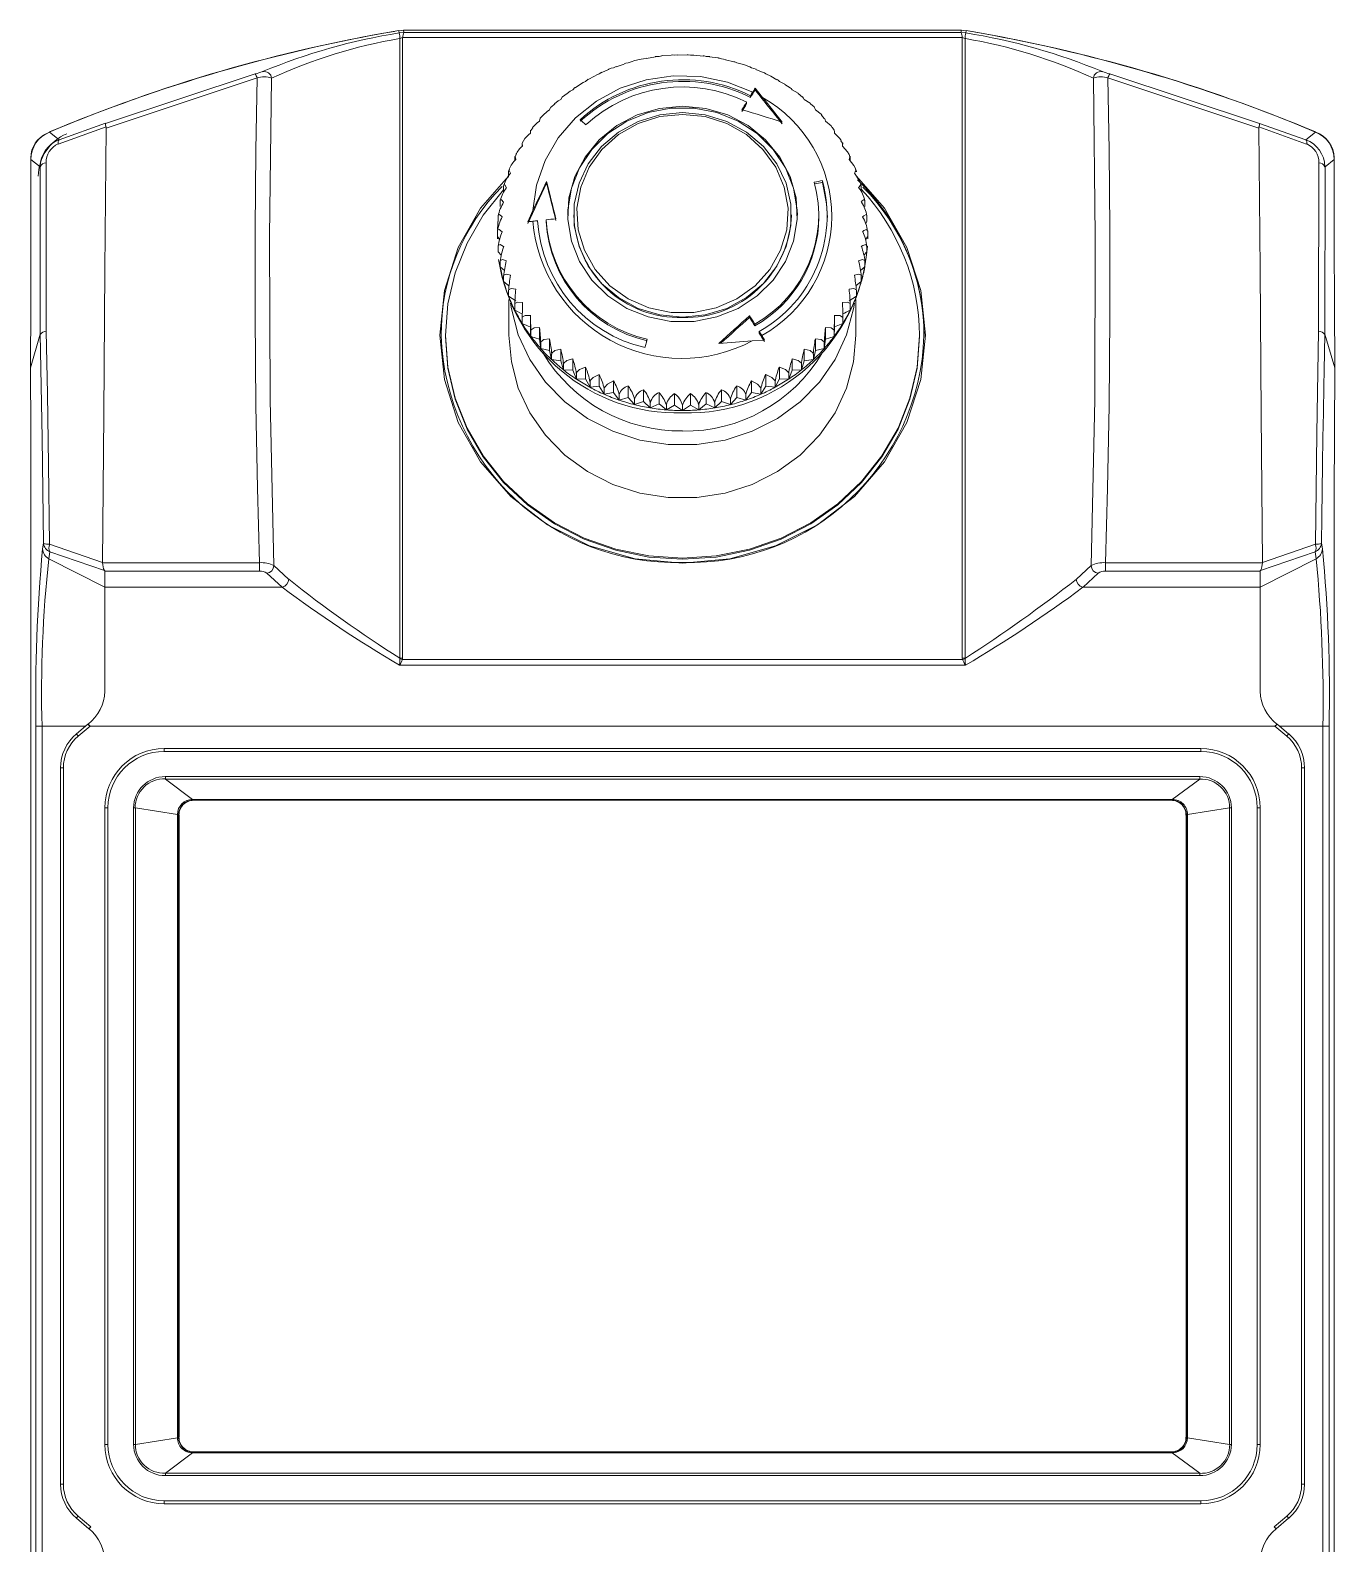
# Model space of a CAD drawing. Header units: millimetres. Extents: x 37 to 371, y 37 to 262.
# Drawn here: x 37.3 to 125.3, y 159.6 to 261.8 of the extents above; entities that cross this region are included whole.
import ezdxf

# ---------------------------------------------------------------- set-up
doc = ezdxf.new("R2010")
doc.units = ezdxf.units.MM

msp = doc.modelspace()

# ---------------------------------------------------------------- linework, layer by layer
at = {"color": 7, "linetype": 'Continuous', "lineweight": 15}
for p, q in [((62.14, 261.8), (62.45, 261.83)), ((62.17, 261.65), (62.14, 261.8)), ((62.49, 261.68), (62.17, 261.65)), ((62.49, 261.68), (62.45, 261.83)), ((62.45, 261.83), (100.14, 261.83)), ((100.1, 261.68), (62.49, 261.68)), ((100.14, 261.83), (100.1, 261.68)), ((100.42, 261.65), (100.1, 261.68)), ((100.14, 261.83), (100.45, 261.8)), ((100.42, 261.65), (100.45, 261.8)), ((62.4, 261.35), (62.2, 261.27)), ((62.2, 261.27), (62.2, 219.43)), ((62.4, 261.35), (62.4, 219.42)), ((100.19, 261.35), (62.4, 261.35)), ((100.19, 219.42), (100.19, 261.35)), ((100.39, 261.27), (100.19, 261.35)), ((100.39, 219.43), (100.39, 261.27)), ((77.63, 259.64), (77.83, 259.71)), ((78.66, 259.9), (78.86, 259.95)), ((79.47, 260.04), (78.86, 259.93)), ((79.71, 260.07), (79.91, 260.11)), ((80.76, 260.16), (80.98, 260.18)), ((81.61, 260.18), (80.98, 260.15)), ((81.83, 260.16), (82.05, 260.16)), ((82.68, 260.09), (82.05, 260.15)), ((82.89, 260.07), (83.13, 260.05)), ((83.93, 259.9), (84.19, 259.86)), ((84.76, 259.69), (84.19, 259.84)), ((84.96, 259.64), (85.24, 259.57)), ((52.44, 258.88), (42.34, 255.54)), ((52.57, 258.61), (42.38, 255.23)), ((75.36, 258.72), (74.92, 258.5)), ((75.67, 258.88), (75.85, 258.99)), ((76.64, 259.3), (76.82, 259.39)), ((77.36, 259.55), (76.82, 259.37)), ((85.96, 259.3), (86.26, 259.2)), ((86.74, 258.97), (86.25, 259.18)), ((86.92, 258.88), (87.26, 258.74)), ((87.67, 258.49), (87.26, 258.74)), ((120.21, 255.23), (110.02, 258.61)), ((120.26, 255.54), (110.15, 258.88)), ((73.51, 257.56), (73.2, 257.34)), ((73.88, 257.81), (74.03, 257.97)), ((74.4, 258.19), (74.05, 257.95)), ((74.75, 258.38), (74.92, 258.52)), ((86.2, 257.91), (86.7, 257.3)), ((86.2, 257.91), (86.2, 257.8)), ((87.84, 258.38), (88.21, 258.2)), ((88.56, 257.95), (88.2, 258.17)), ((89.39, 257.31), (89.1, 257.55)), ((72.67, 256.86), (72.43, 256.63)), ((85.62, 256.98), (85.62, 256.86)), ((85.89, 257.41), (85.89, 257.3)), ((90.18, 256.65), (89.93, 256.86)), ((39.21, 254.44), (42.33, 255.55)), ((90.87, 255.88), (90.69, 256.09)), ((123.38, 254.44), (120.26, 255.54)), ((38.55, 254.96), (39.21, 254.44)), ((39.15, 254.15), (42.37, 255.3)), ((42.37, 255.3), (42.38, 255.23)), ((71.2, 255.24), (71.06, 255.06)), ((91.53, 255.09), (91.41, 255.28)), ((120.21, 255.23), (120.22, 255.3)), ((120.22, 255.3), (123.44, 254.15)), ((124.04, 254.96), (123.38, 254.44)), ((70.47, 253.99), (70.47, 254.14)), ((70.57, 254.37), (70.48, 254.2)), ((92.1, 254.21), (91.99, 254.37)), ((37.3, 253.1), (37.92, 252.61)), ((37.3, 247.44), (37.3, 253.1)), ((37.92, 252.61), (37.93, 241.3)), ((38.34, 241.51), (38.33, 252.88)), ((69.62, 252.45), (69.58, 252.34)), ((69.97, 253.01), (69.97, 253.23)), ((70.06, 253.43), (69.99, 253.29)), ((92.6, 253.29), (92.54, 253.44)), ((92.62, 253.23), (92.62, 253.01)), ((93.03, 252.34), (92.98, 252.45)), ((124.27, 252.88), (124.25, 241.51)), ((124.68, 252.61), (124.66, 241.3)), ((125.3, 253.1), (124.68, 252.61)), ((125.3, 247.44), (125.3, 253.1)), ((69.55, 251.91), (69.55, 252.28)), ((72.12, 251.51), (72.12, 251.62)), ((90.75, 251.56), (90.75, 251.67)), ((93.34, 251.35), (93.32, 251.42)), ((69.22, 250.94), (69.22, 251.31)), ((93.37, 251.31), (93.37, 250.94)), ((68.99, 249.94), (68.99, 250.3)), ((70.85, 248.9), (71.2, 249.65)), ((93.61, 250.3), (93.61, 249.94)), ((68.84, 248.92), (68.84, 249.29)), ((72.09, 249.03), (72.09, 248.91)), ((73.95, 249.36), (73.95, 249.33)), ((88.65, 249.33), (88.65, 249.36)), ((90.51, 249.22), (90.51, 249.33)), ((93.66, 248.77), (93.75, 248.92)), ((93.75, 249.29), (93.75, 248.92)), ((68.8, 247.9), (68.8, 248.27)), ((68.8, 247.9), (68.8, 247.75)), ((68.8, 247.9), (68.94, 247.7)), ((93.65, 247.7), (93.8, 247.9)), ((93.8, 248.27), (93.8, 247.9)), ((93.8, 247.75), (93.8, 247.9)), ((68.84, 246.87), (68.84, 247.24)), ((68.84, 246.87), (69.06, 246.64)), ((93.53, 246.64), (93.75, 246.87)), ((93.75, 247.24), (93.75, 246.87)), ((68.99, 245.86), (68.99, 246.23)), ((68.99, 245.86), (69.27, 245.6)), ((93.32, 245.6), (93.61, 245.86)), ((93.61, 246.23), (93.61, 245.86)), ((69.22, 244.86), (69.22, 245.22)), ((69.22, 244.86), (69.58, 244.58)), ((93.01, 244.58), (93.37, 244.86)), ((93.37, 244.86), (93.37, 245.22)), ((69.55, 243.88), (69.55, 244.25)), ((69.55, 243.88), (70.04, 243.57)), ((69.58, 243.65), (69.58, 241.24)), ((69.97, 242.93), (69.97, 243.3)), ((92.55, 243.57), (93.04, 243.88)), ((92.62, 242.93), (92.62, 243.3)), ((93.01, 241.24), (93.01, 243.65)), ((93.04, 243.88), (93.04, 244.25)), ((69.97, 242.93), (70.49, 242.66)), ((70.47, 242.02), (70.47, 242.39)), ((71.03, 241.8), (71.03, 242.58)), ((85.83, 242.44), (85.83, 242.56)), ((91.57, 241.8), (91.57, 242.58)), ((92.12, 242.02), (92.12, 242.39)), ((37.26, 239.03), (37.93, 241.3)), ((65.3, 241.21), (65.3, 241.15)), ((71.06, 241.16), (71.06, 241.53)), ((71.63, 240.98), (71.63, 241.76)), ((86.18, 241.99), (86.18, 241.87)), ((86.48, 241.38), (86.48, 241.49)), ((90.96, 240.98), (90.96, 241.76)), ((91.54, 241.16), (91.57, 241.8)), ((91.54, 241.16), (91.54, 241.53)), ((91.57, 241.8), (92.12, 242.02)), ((97.3, 241.15), (97.3, 241.21)), ((125.34, 239.03), (124.66, 241.3)), ((71.06, 241.16), (71.63, 240.98)), ((71.63, 240.98), (71.72, 240.35)), ((71.72, 240.35), (71.72, 240.71)), ((71.72, 240.35), (72.32, 240.21)), ((72.32, 240.21), (72.32, 241)), ((72.32, 240.21), (72.46, 239.59)), ((73.07, 239.51), (73.07, 240.29)), ((86.83, 240.91), (85.99, 240.86)), ((89.52, 239.51), (89.52, 240.29)), ((90.13, 239.59), (90.27, 240.21)), ((90.27, 240.21), (90.27, 241)), ((90.27, 240.21), (90.87, 240.35)), ((90.87, 240.35), (90.96, 240.98)), ((90.87, 240.35), (90.87, 240.71)), ((90.96, 240.98), (91.54, 241.16)), ((72.46, 239.59), (72.46, 239.96)), ((72.46, 239.59), (73.07, 239.51)), ((73.07, 239.51), (73.26, 238.9)), ((73.26, 238.9), (73.26, 239.27)), ((73.88, 238.87), (73.88, 239.65)), ((88.71, 238.87), (88.71, 239.65)), ((89.33, 238.9), (89.52, 239.51)), ((89.33, 238.9), (89.33, 239.27)), ((89.52, 239.51), (90.13, 239.59)), ((90.13, 239.59), (90.13, 239.96)), ((73.26, 238.9), (73.88, 238.87)), ((73.88, 238.87), (74.13, 238.27)), ((74.13, 238.27), (74.13, 238.64)), ((74.13, 238.27), (74.75, 238.29)), ((74.75, 238.29), (74.75, 239.08)), ((74.75, 238.29), (75.05, 237.72)), ((75.67, 237.79), (75.67, 238.58)), ((76.64, 237.37), (76.64, 238.16)), ((85.96, 237.37), (85.96, 238.16)), ((86.92, 237.79), (86.92, 238.58)), ((87.55, 237.72), (87.84, 238.29)), ((87.84, 238.29), (87.84, 239.08)), ((87.84, 238.29), (88.47, 238.27)), ((88.47, 238.27), (88.71, 238.87)), ((88.47, 238.27), (88.47, 238.64)), ((88.71, 238.87), (89.33, 238.9)), ((75.05, 237.72), (75.05, 238.09)), ((75.05, 237.72), (75.67, 237.79)), ((75.67, 237.79), (76.01, 237.25)), ((76.01, 237.25), (76.01, 237.62)), ((76.01, 237.25), (76.64, 237.37)), ((76.64, 237.37), (77.02, 236.86)), ((77.02, 236.86), (77.02, 237.23)), ((77.63, 237.03), (77.63, 237.81)), ((78.66, 236.77), (78.66, 237.56)), ((79.71, 236.6), (79.71, 237.38)), ((80.76, 237.3), (80.76, 236.51)), ((81.83, 236.51), (81.83, 237.3)), ((82.89, 236.6), (82.89, 237.38)), ((83.93, 236.77), (83.93, 237.56)), ((84.96, 237.03), (84.96, 237.81)), ((85.57, 236.86), (85.96, 237.37)), ((85.57, 236.86), (85.57, 237.23)), ((85.96, 237.37), (86.58, 237.25)), ((86.58, 237.25), (86.92, 237.79)), ((86.58, 237.25), (86.58, 237.62)), ((86.92, 237.79), (87.55, 237.72)), ((87.55, 237.72), (87.55, 238.09)), ((77.02, 236.86), (77.63, 237.03)), ((77.63, 237.03), (78.06, 236.55)), ((78.06, 236.55), (78.06, 236.92)), ((78.06, 236.55), (78.66, 236.77)), ((78.66, 236.77), (79.12, 236.33)), ((79.12, 236.33), (79.12, 236.7)), ((79.12, 236.33), (79.71, 236.6)), ((79.71, 236.6), (80.21, 236.19)), ((80.21, 236.19), (80.21, 236.56)), ((80.21, 236.19), (80.76, 236.51)), ((80.76, 236.51), (81.3, 236.15)), ((81.3, 236.15), (81.3, 236.52)), ((81.3, 236.15), (81.83, 236.51)), ((81.83, 236.51), (82.39, 236.19)), ((82.39, 236.19), (82.89, 236.6)), ((82.39, 236.19), (82.39, 236.56)), ((82.89, 236.6), (83.47, 236.33)), ((83.47, 236.33), (83.93, 236.77)), ((83.47, 236.33), (83.47, 236.7)), ((83.93, 236.77), (84.53, 236.55)), ((84.53, 236.55), (84.96, 237.03)), ((84.53, 236.55), (84.53, 236.92)), ((84.96, 237.03), (85.57, 236.86)), ((37.3, 84.33), (37.3, 230.34)), ((125.3, 84.33), (125.3, 230.34)), ((38.15, 227.19), (38.09, 226.81)), ((42.14, 225.9), (38.56, 227.12)), ((124.03, 227.12), (120.45, 225.9)), ((124.44, 227.19), (124.5, 226.81)), ((38.51, 226.14), (38.58, 226.6)), ((42.3, 224.23), (38.51, 226.14)), ((38.58, 226.6), (42.27, 225.35)), ((42.14, 225.87), (42.14, 225.9)), ((42.14, 225.87), (52.74, 225.87)), ((109.85, 225.87), (120.45, 225.87)), ((109.85, 225.3), (109.85, 225.87)), ((124.08, 226.14), (120.3, 224.23)), ((120.33, 225.35), (124.01, 226.6)), ((120.45, 225.9), (120.45, 225.87)), ((124.01, 226.6), (124.08, 226.14)), ((52.74, 225.3), (42.3, 225.3)), ((42.3, 225.3), (42.3, 224.23)), ((54.26, 224.23), (53.22, 225.17)), ((53.7, 225.68), (54.7, 224.77)), ((107.89, 224.77), (108.89, 225.68)), ((109.37, 225.17), (108.34, 224.23)), ((120.3, 225.3), (109.85, 225.3)), ((120.3, 224.23), (120.3, 225.3)), ((42.3, 224.23), (54.26, 224.23)), ((42.3, 217.2), (42.3, 224.23)), ((108.34, 224.23), (120.3, 224.23)), ((120.3, 224.23), (120.3, 217.2)), ((62.19, 218.96), (100.4, 218.96)), ((62.21, 219.38), (62.2, 219.43)), ((62.39, 219.34), (62.21, 219.38)), ((62.39, 219.34), (62.4, 219.42)), ((62.39, 219.34), (100.2, 219.34)), ((100.2, 219.34), (100.19, 219.42)), ((100.39, 219.38), (100.2, 219.34)), ((100.39, 219.43), (100.39, 219.38)), ((37.64, 85.19), (37.64, 214.83)), ((37.64, 214.83), (38.06, 214.83)), ((38.06, 214.83), (38.06, 85.19)), ((40.98, 214.83), (38.06, 214.83)), ((41.14, 214.97), (40.37, 214.31)), ((41.29, 214.83), (40.5, 214.16)), ((41.16, 214.97), (41.14, 214.97)), ((41.29, 214.83), (41.16, 214.97)), ((121.3, 214.83), (41.29, 214.83)), ((121.44, 214.97), (121.3, 214.83)), ((122.1, 214.16), (121.3, 214.83)), ((121.45, 214.97), (121.44, 214.97)), ((121.45, 214.97), (122.22, 214.31)), ((121.61, 214.83), (124.53, 214.83)), ((124.53, 214.83), (124.54, 85.18)), ((124.53, 214.83), (124.95, 214.83)), ((124.95, 214.83), (124.95, 85.18)), ((46.3, 213.33), (46.3, 213.13)), ((116.3, 213.33), (46.3, 213.33)), ((46.3, 213.13), (116.3, 213.13)), ((116.3, 213.33), (116.3, 213.13)), ((39.3, 212.02), (39.5, 212.02)), ((39.3, 212.02), (39.3, 211.56)), ((39.3, 211.56), (39.3, 163.65)), ((39.5, 212.02), (39.5, 211.56)), ((39.5, 211.56), (39.5, 163.65)), ((123.1, 163.65), (123.1, 212.02)), ((123.1, 212.02), (123.3, 212.02)), ((123.3, 212.02), (123.3, 163.65)), ((116.22, 211.43), (46.38, 211.43)), ((46.38, 211.27), (116.22, 211.27)), ((48.22, 209.89), (46.38, 211.27)), ((114.37, 209.89), (116.22, 211.27)), ((114.37, 209.89), (48.22, 209.89)), ((114.32, 209.85), (48.27, 209.85)), ((48.27, 209.85), (48.29, 209.83)), ((114.3, 209.83), (48.29, 209.83)), ((114.3, 209.83), (114.32, 209.85)), ((42.5, 209.33), (42.3, 209.33)), ((42.3, 209.33), (42.3, 166.33)), ((42.5, 166.33), (42.5, 209.33)), ((44.23, 209.32), (44.23, 166.34)), ((44.35, 209.32), (44.35, 166.34)), ((44.35, 209.32), (47.19, 208.87)), ((47.19, 166.79), (47.19, 208.87)), ((47.27, 166.81), (47.27, 208.85)), ((47.3, 208.83), (47.27, 208.85)), ((47.3, 208.83), (47.3, 166.83)), ((115.3, 208.83), (115.32, 208.85)), ((115.3, 166.83), (115.3, 208.83)), ((115.32, 166.81), (115.32, 208.85)), ((115.4, 208.87), (118.24, 209.32)), ((115.4, 166.79), (115.4, 208.87)), ((118.24, 209.32), (118.24, 166.34)), ((118.36, 166.34), (118.36, 209.32)), ((120.1, 209.33), (120.1, 166.33)), ((120.3, 209.33), (120.1, 209.33)), ((120.3, 166.33), (120.3, 209.33)), ((44.35, 166.34), (47.19, 166.79)), ((47.3, 166.83), (47.27, 166.81)), ((115.3, 166.83), (115.32, 166.81)), ((118.24, 166.34), (115.4, 166.79)), ((42.5, 166.33), (42.3, 166.33)), ((48.22, 165.77), (46.38, 164.39)), ((48.22, 165.77), (114.37, 165.77)), ((48.29, 165.83), (48.27, 165.81)), ((114.32, 165.81), (48.27, 165.81)), ((48.29, 165.83), (114.3, 165.83)), ((114.3, 165.83), (114.32, 165.81)), ((114.37, 165.77), (116.22, 164.39)), ((120.3, 166.33), (120.1, 166.33)), ((39.3, 163.65), (39.5, 163.65)), ((116.22, 164.39), (46.38, 164.39)), ((46.38, 164.23), (116.22, 164.23)), ((123.1, 163.65), (123.3, 163.65)), ((116.3, 162.53), (46.3, 162.53)), ((46.3, 162.53), (46.3, 162.33)), ((116.3, 162.53), (116.3, 162.33)), ((40.5, 161.5), (41.35, 160.78)), ((46.3, 162.33), (116.3, 162.33)), ((121.24, 160.78), (122.1, 161.5)), ((40.37, 161.35), (41.22, 160.63)), ((41.35, 160.78), (41.22, 160.63)), ((121.37, 160.63), (121.24, 160.78)), ((122.22, 161.35), (121.37, 160.63))]:
    msp.add_line(p, q, dxfattribs=at)
at = {"color": 7, "linetype": 'Continuous', "lineweight": 15, "flags": 128}
for points in [[(77.35, 259.57), (77.47, 259.61), (77.63, 259.64)], [(78.4, 259.85), (78.07, 259.79), (77.83, 259.71)], [(78.4, 259.86), (78.5, 259.88), (78.66, 259.9)], [(79.46, 260.05), (79.55, 260.07), (79.71, 260.07)], [(80.54, 260.14), (79.93, 260.12), (79.91, 260.12)], [(80.54, 260.16), (80.61, 260.17), (80.76, 260.16)], [(81.61, 260.18), (81.68, 260.18), (81.83, 260.16)], [(82.68, 260.11), (82.75, 260.11), (82.89, 260.07)], [(83.73, 259.96), (83.68, 259.97), (83.12, 260.04)], [(83.73, 259.95), (83.8, 259.94), (83.93, 259.9)], [(84.77, 259.71), (84.84, 259.7), (84.96, 259.64)], [(52.74, 225.87), (52.59, 230.91), (52.49, 236.48), (52.44, 242.57), (52.44, 248.38), (52.48, 253.72), (52.57, 258.61)], [(53.7, 225.68), (53.46, 236.88), (53.42, 247.93), (53.55, 258.59)], [(71.2, 249.65), (71.44, 251.38), (72.02, 253.03), (72.9, 254.56), (74.07, 255.91), (75.48, 257.04), (77.09, 257.91), (78.84, 258.48), (80.67, 258.75), (82.52, 258.7), (84.33, 258.33), (86.04, 257.66)], [(75.35, 258.74), (75.5, 258.82), (75.67, 258.88)], [(76.33, 259.21), (76.29, 259.19), (75.86, 258.98)], [(76.33, 259.2), (76.47, 259.26), (76.64, 259.3)], [(85.77, 259.38), (85.49, 259.5), (85.24, 259.57)], [(85.77, 259.39), (85.85, 259.36), (85.96, 259.3)], [(86.75, 258.98), (86.83, 258.95), (86.92, 258.88)], [(109.04, 258.59), (109.17, 247.93), (109.13, 236.88), (108.89, 225.68)], [(109.85, 225.87), (110, 230.91), (110.1, 236.48), (110.15, 242.57), (110.15, 248.38), (110.11, 253.72), (110.02, 258.61)], [(73.5, 257.57), (73.71, 257.72), (73.88, 257.81)], [(74.4, 258.2), (74.58, 258.31), (74.75, 258.38)], [(87.68, 258.5), (87.76, 258.46), (87.84, 258.38)], [(88.57, 257.95), (88.64, 257.89), (88.71, 257.81)], [(88.71, 257.81), (89.11, 257.58), (89.11, 257.57)], [(72.32, 256.46), (72.41, 256.65), (72.41, 256.65)], [(72.66, 256.87), (72.9, 257.07), (73.07, 257.16)], [(73.07, 257.16), (73.19, 257.35), (73.2, 257.35)], [(89.05, 249.33), (89.04, 249.7), (88.8, 251.16), (88.25, 252.54), (87.42, 253.79), (86.34, 254.86), (85.06, 255.7), (83.62, 256.28), (82.08, 256.58), (80.51, 256.58), (78.98, 256.28), (77.53, 255.7), (76.25, 254.86), (75.17, 253.79), (74.34, 252.54), (73.79, 251.16), (73.56, 249.7), (73.55, 249.33)], [(81.3, 256.7), (82.86, 256.55), (84.35, 256.11), (85.72, 255.39), (86.91, 254.43), (87.87, 253.27), (88.56, 251.95), (88.96, 250.52), (89.04, 249.05), (88.8, 247.59), (88.25, 246.21), (87.42, 244.96), (86.34, 243.89), (85.06, 243.05), (83.62, 242.47), (82.08, 242.17), (80.51, 242.17), (78.98, 242.47), (77.53, 243.05), (76.25, 243.89), (75.17, 244.96), (74.34, 246.21), (73.79, 247.59), (73.56, 249.05), (73.63, 250.52), (74.03, 251.95), (74.72, 253.27), (75.68, 254.43), (76.87, 255.39), (78.24, 256.11), (79.74, 256.55), (81.3, 256.7)], [(89.4, 257.33), (89.47, 257.25), (89.52, 257.16)], [(89.52, 257.16), (89.91, 256.9), (89.94, 256.87)], [(90.18, 256.65), (90.24, 256.55), (90.27, 256.46)], [(71.17, 255.26), (71.48, 255.57), (71.63, 255.69)], [(71.63, 255.69), (71.69, 255.89), (71.7, 255.89)], [(71.88, 256.1), (71.77, 255.99), (71.69, 255.89)], [(71.88, 256.1), (72.15, 256.35), (72.32, 256.46)], [(81.3, 256.27), (82.82, 256.12), (84.29, 255.67), (85.62, 254.95), (86.76, 253.98), (87.66, 252.82), (88.29, 251.5), (88.61, 250.09), (88.61, 248.64), (88.29, 247.23), (87.66, 245.91), (86.76, 244.74), (85.62, 243.78), (84.29, 243.05), (82.82, 242.61), (81.3, 242.46), (79.77, 242.61), (78.31, 243.05), (76.98, 243.78), (75.83, 244.74), (74.93, 245.91), (74.31, 247.23), (73.99, 248.64), (73.99, 250.09), (74.31, 251.5), (74.93, 252.82), (75.83, 253.98), (76.98, 254.95), (78.31, 255.67), (79.77, 256.12), (81.3, 256.27)], [(81.3, 256.15), (82.83, 256), (84.29, 255.53), (85.61, 254.79), (86.73, 253.79), (87.6, 252.59), (88.17, 251.24), (88.42, 249.81), (88.34, 248.36), (87.92, 246.97), (87.2, 245.68), (86.2, 244.58), (84.97, 243.7), (83.57, 243.09), (82.07, 242.78), (80.52, 242.78), (79.02, 243.09), (77.62, 243.7), (76.39, 244.58), (75.39, 245.68), (74.67, 246.97), (74.25, 248.36), (74.17, 249.81), (74.42, 251.24), (74.99, 252.59), (75.86, 253.79), (76.98, 254.79), (78.3, 255.53), (79.76, 256), (81.3, 256.15)], [(90.27, 256.46), (90.65, 256.17), (90.7, 256.1)], [(90.89, 255.9), (90.93, 255.79), (90.96, 255.69)], [(90.96, 255.69), (91.33, 255.37), (91.39, 255.27)], [(42.38, 255.23), (42.3, 245.68), (42.22, 235.89), (42.14, 225.9)], [(71.03, 254.88), (71.04, 255.08), (71.05, 255.07)], [(91.54, 255.1), (91.54, 255.1), (91.56, 254.97), (91.57, 254.88)], [(91.57, 254.88), (91.92, 254.52), (92.01, 254.38)], [(120.45, 225.9), (120.37, 235.89), (120.29, 245.68), (120.21, 255.23)], [(70.49, 254.01), (70.48, 254.21), (70.47, 254.2), (70.47, 254.14)], [(92.12, 254.14), (92.12, 254.23), (92.1, 254.11), (92.1, 254.01)], [(92.1, 254.01), (92.43, 253.63), (92.54, 253.44)], [(70.04, 253.11), (70, 253.3), (69.97, 253.29), (69.97, 253.23)], [(92.62, 253.23), (92.61, 253.33), (92.57, 253.2), (92.55, 253.11)], [(92.55, 253.11), (92.86, 252.7), (92.99, 252.45)], [(81.3, 225.84), (78.1, 226.13), (75.02, 227.01), (72.19, 228.44), (69.7, 230.35), (67.66, 232.69), (66.15, 235.35), (65.22, 238.24), (64.9, 241.25), (65.22, 244.26), (66.15, 247.15), (67.66, 249.81), (69.55, 251.97)], [(69.68, 252.17), (69.6, 252.36), (69.55, 252.34), (69.55, 252.28)], [(72.12, 251.62), (72.2, 251.31), (72.28, 251), (72.36, 250.68), (72.43, 250.36), (72.51, 250.05), (72.59, 249.73), (72.67, 249.41), (72.75, 249.09)], [(93.04, 251.98), (94.94, 249.81), (96.45, 247.15), (97.39, 244.26), (97.7, 241.25), (97.39, 238.24), (96.45, 235.35), (94.94, 232.69), (92.9, 230.35), (90.41, 228.44), (87.58, 227.01), (84.5, 226.13), (81.3, 225.84)], [(91.08, 249.18), (91.03, 250.12), (90.75, 251.56)], [(93.04, 252.28), (93.02, 252.38), (92.95, 252.26), (92.91, 252.17)], [(92.91, 252.17), (93.2, 251.74), (93.34, 251.43)], [(97.3, 241.21), (97.14, 239.07), (96.65, 236.98), (95.86, 234.97), (94.76, 233.09), (93.39, 231.37), (91.78, 229.85), (89.95, 228.57), (87.95, 227.54), (85.81, 226.79), (83.58, 226.33), (81.3, 226.18), (79.02, 226.33), (76.79, 226.79), (74.65, 227.54), (72.65, 228.57), (70.82, 229.85), (69.21, 231.37), (67.84, 233.09), (66.75, 234.97), (65.95, 236.98), (65.46, 239.07), (65.3, 241.21), (65.46, 243.35), (65.95, 245.45), (66.75, 247.46), (67.84, 249.34), (69.21, 251.06), (69.22, 251.07)], [(69.22, 250.22), (69.07, 250.39), (68.99, 250.37), (68.99, 250.3)], [(69.41, 251.2), (69.29, 251.39), (69.23, 251.37), (69.22, 251.31)], [(93.37, 251.31), (93.33, 251.41), (93.24, 251.29), (93.18, 251.2)], [(93.61, 250.3), (93.56, 250.41), (93.43, 250.31), (93.37, 250.22)], [(69.13, 249.23), (68.95, 249.39), (68.85, 249.35), (68.84, 249.29)], [(93.75, 249.29), (93.69, 249.4), (93.54, 249.31), (93.46, 249.23)], [(69.13, 248.23), (68.92, 248.37), (68.8, 248.33), (68.8, 248.27)], [(93.8, 248.27), (93.73, 248.38), (93.55, 248.3), (93.46, 248.23)], [(37.3, 247.44), (37.29, 243.28), (37.26, 239.03)], [(69.22, 247.23), (68.98, 247.36), (68.85, 247.3), (68.84, 247.24)], [(93.75, 247.24), (93.67, 247.36), (93.47, 247.3), (93.37, 247.23)], [(125.34, 239.03), (125.31, 243.28), (125.3, 247.44)], [(69.41, 246.25), (69.14, 246.35), (69, 246.29), (68.99, 246.23)], [(93.18, 246.25), (93.45, 246.35), (93.6, 246.29), (93.61, 246.23)], [(69.68, 245.29), (69.39, 245.37), (69.23, 245.29), (69.22, 245.22)], [(92.91, 245.29), (93.2, 245.37), (93.36, 245.29), (93.37, 245.22)], [(70.04, 244.35), (69.73, 244.4), (69.56, 244.31), (69.55, 244.25)], [(92.55, 244.35), (92.86, 244.4), (93.03, 244.31), (93.04, 244.25)], [(92.91, 243.41), (92.85, 243.02), (92.38, 241.26), (91.6, 239.59), (90.54, 238.07), (89.23, 236.73), (87.7, 235.62), (86, 234.75), (84.17, 234.16), (82.26, 233.86), (80.33, 233.86), (78.42, 234.16), (76.59, 234.75), (74.89, 235.62), (73.36, 236.73), (72.05, 238.07), (70.99, 239.59), (70.21, 241.26), (69.74, 243.02), (69.68, 243.41)], [(70.49, 243.44), (70.16, 243.47), (69.98, 243.37), (69.97, 243.3)], [(92.1, 243.44), (92.43, 243.47), (92.61, 243.37), (92.62, 243.3)], [(71.03, 242.58), (70.67, 242.58), (70.48, 242.46), (70.47, 242.39)], [(91.57, 242.58), (91.92, 242.58), (92.11, 242.46), (92.12, 242.39)], [(37.93, 241.3), (38.05, 234.3), (38.15, 227.19)], [(38.56, 227.12), (38.49, 232.49), (38.42, 237.28), (38.34, 241.51)], [(69.58, 241.24), (69.74, 239.43), (70.21, 237.67), (70.99, 236), (72.05, 234.48), (73.36, 233.14), (74.89, 232.03), (76.59, 231.16), (78.42, 230.57), (80.33, 230.27), (82.26, 230.27), (84.17, 230.57), (86, 231.16), (87.7, 232.03), (89.23, 233.14), (90.54, 234.48), (91.6, 236), (92.38, 237.67), (92.85, 239.43), (93.01, 241.24)], [(71.03, 241.8), (71.03, 241.62), (71.04, 241.44), (71.06, 241.16)], [(71.63, 241.76), (71.27, 241.73), (71.07, 241.6), (71.06, 241.53)], [(90.96, 241.76), (91.33, 241.73), (91.52, 241.6), (91.54, 241.53)], [(124.25, 241.51), (124.13, 234.6), (124.03, 227.12)], [(124.66, 241.3), (124.62, 238.86), (124.6, 237.81), (124.57, 236.03), (124.54, 234.3), (124.51, 232.51), (124.49, 230.73), (124.46, 228.96), (124.44, 227.19)], [(65.3, 241.15), (65.46, 239.01), (65.95, 236.91), (66.75, 234.9), (67.84, 233.02), (69.21, 231.3), (70.82, 229.78), (72.65, 228.5), (74.65, 227.47), (76.79, 226.72), (79.02, 226.26), (81.3, 226.11), (83.58, 226.26), (85.81, 226.72), (87.95, 227.47), (89.95, 228.5), (91.78, 229.78), (93.39, 231.3), (94.76, 233.02), (95.86, 234.9), (96.65, 236.91), (97.14, 239.01), (97.3, 241.15)], [(72.32, 241), (71.94, 240.94), (71.73, 240.78), (71.72, 240.71)], [(73.07, 240.29), (72.68, 240.2), (72.47, 240.03), (72.46, 239.96)], [(78.91, 240.97), (78.89, 240.9), (78.87, 240.83), (78.86, 240.76), (78.84, 240.69), (78.82, 240.62), (78.8, 240.55), (78.78, 240.48), (78.76, 240.41)], [(89.52, 240.29), (89.91, 240.2), (90.12, 240.03), (90.13, 239.96)], [(90.27, 241), (90.65, 240.94), (90.86, 240.78), (90.87, 240.71)], [(73.88, 239.65), (73.49, 239.52), (73.28, 239.34), (73.26, 239.27)], [(88.71, 239.65), (89.11, 239.52), (89.32, 239.34), (89.33, 239.27)], [(37.3, 230.34), (37.29, 234.7), (37.26, 239.03)], [(74.75, 239.08), (74.35, 238.92), (74.14, 238.72), (74.13, 238.64)], [(75.67, 238.58), (75.27, 238.39), (75.06, 238.17), (75.05, 238.09)], [(76.64, 238.16), (76.24, 237.93), (76.03, 237.7), (76.01, 237.62)], [(85.96, 238.16), (86.35, 237.93), (86.56, 237.7), (86.58, 237.62)], [(86.92, 238.58), (87.32, 238.39), (87.53, 238.17), (87.55, 238.09)], [(87.84, 239.08), (88.24, 238.92), (88.45, 238.72), (88.47, 238.64)], [(125.3, 230.34), (125.31, 234.7), (125.34, 239.03)], [(52.74, 225.87), (52.74, 225.7), (52.74, 225.52), (52.74, 225.39), (52.74, 225.3)], [(42.27, 225.35), (42.29, 225.32), (42.3, 225.3)], [(120.3, 225.3), (120.3, 225.32), (120.33, 225.35)], [(62.19, 218.96), (62.2, 219.17), (62.21, 219.38)], [(62.4, 219.42), (62.3, 219.42), (62.2, 219.43)], [(100.19, 219.42), (100.29, 219.42), (100.39, 219.43)], [(100.39, 219.38), (100.39, 219.17), (100.4, 218.96)], [(40.37, 214.31), (40.38, 214.3), (40.4, 214.27), (40.45, 214.22), (40.5, 214.16)], [(122.1, 214.16), (122.14, 214.22), (122.19, 214.27), (122.21, 214.3), (122.22, 214.31)], [(46.38, 211.27), (46.38, 211.3), (46.38, 211.34), (46.38, 211.38), (46.38, 211.43)], [(116.22, 211.27), (116.22, 211.3), (116.22, 211.34), (116.22, 211.38), (116.22, 211.43)], [(48.27, 209.85), (48.25, 209.86), (48.22, 209.89)], [(114.32, 209.85), (114.35, 209.86), (114.37, 209.89)], [(44.23, 209.32), (44.29, 209.32), (44.35, 209.32)], [(118.36, 209.32), (118.3, 209.32), (118.24, 209.32)], [(44.35, 166.34), (44.29, 166.34), (44.23, 166.34)], [(48.27, 165.81), (48.25, 165.8), (48.22, 165.77)], [(114.37, 165.77), (114.35, 165.8), (114.32, 165.81)], [(118.36, 166.34), (118.3, 166.34), (118.24, 166.34)], [(46.38, 164.23), (46.38, 164.28), (46.38, 164.32), (46.38, 164.36), (46.38, 164.39)], [(116.22, 164.23), (116.22, 164.28), (116.22, 164.32), (116.22, 164.36), (116.22, 164.39)], [(40.5, 161.5), (40.45, 161.44), (40.4, 161.39), (40.38, 161.36), (40.37, 161.35)], [(122.1, 161.5), (122.14, 161.44), (122.19, 161.39), (122.21, 161.36), (122.22, 161.35)]]:
    msp.add_lwpolyline(points, dxfattribs=at)
at = {"color": 7, "linetype": 'Continuous', "lineweight": 15}
for centre, radius, start, end in [((79.94, 156.41), 106.89, 99.7436, 112.7901), ((79.67, 157.35), 105.92, 99.5267, 112.842), ((68.57, 221.51), 40.65, 99.0576, 112.6096), ((61.34, 261.39), 0.872, 351.7659, 17.2428), ((63.16, 261.32), 0.759, 152.1536, 178.0306), ((99.43, 261.32), 0.759, 1.9694, 27.8464), ((101.26, 261.39), 0.872, 162.7564, 188.2349), ((94.02, 221.51), 40.65, 67.3904, 80.9424), ((82.92, 157.35), 105.92, 67.1581, 80.4732), ((82.65, 156.44), 106.86, 67.2083, 80.258), ((67.91, 227.54), 34.21, 99.6174, 114.8219), ((94.68, 227.54), 34.21, 65.1781, 80.3826), ((51.52, 262.65), 3.88, 283.7688, 291.4881), ((51.97, 258.49), 0.608, 11.388, 39.5769), ((53.03, 257.18), 1.51, 69.7691, 107.9085), ((53.05, 258.54), 0.504, 5.2682, 102.6608), ((109.54, 258.54), 0.504, 77.3371, 174.7339), ((109.56, 257.18), 1.51, 72.091, 110.2314), ((111.07, 262.65), 3.88, 248.5114, 256.2316), ((110.62, 258.49), 0.607, 140.3783, 168.6569), ((81.31, 248.25), 10.24, 63.4158, 132.5727), ((81.31, 248.14), 10.24, 63.4158, 132.5727), ((81.31, 248.35), 9.65, 63.4159, 132.5726), ((262.47, 148.35), 207.49, 148.164, 148.3278), ((261.65, 149.05), 206.48, 148.265, 148.3446), ((95.61, 251.75), 11.24, 146.7608, 148.2919), ((-72.5, 130.47), 203.47, 37.9186, 38.7411), ((272.33, 142.48), 219.02, 148.4832, 148.6398), ((271.34, 142.91), 217.89, 148.4687, 148.6261), ((82.14, 249.27), 9.23, 299.2536, 60.4324), ((-75.16, 128.51), 206.85, 37.9182, 38.5084), ((42.87, 255.5), 0.535, 175.2003, 202.4887), ((-26.56, 136.09), 156.58, 49.6695, 49.8627), ((41.99, 112.46), 150.38, 72.1779, 73.2567), ((119.72, 255.5), 0.536, 337.513, 4.798), ((39.27, 253.12), 1.97, 111.288, 180.5809), ((39.09, 253.21), 1.8, 112.7923, 179.9034), ((40.9, 251.97), 3.1, 112.4972, 180), ((72.07, 253.46), 1.76, 126.5465, 148.8902), ((123.32, 253.12), 1.97, 359.4219, 68.7092), ((123.4, 253.17), 1.9, 1.3211, 69.8389), ((39.92, 252.57), 2, 110.6082, 178.6172), ((39.68, 252.91), 1.36, 113.2195, 181.0804), ((39.43, 254.24), 0.3, 137.6565, 196.6017), ((71.7, 252.61), 1.85, 130.6734, 153.5111), ((123.16, 254.24), 0.295, 342.8229, 42.9196), ((122.67, 252.57), 2, 1.3828, 69.3918), ((122.9, 252.9), 1.37, 359.3221, 66.3779), ((38.35, 252.4), 0.481, 92.4449, 153.6404), ((71.46, 251.69), 2.01, 134.9597, 157.5234), ((124.24, 252.4), 0.481, 26.3596, 87.5551), ((71.39, 250.71), 2.25, 139.4494, 162.8356), ((357.29, 116.97), 315.31, 154.7435, 155.2887), ((357.24, 117.09), 315.27, 154.7406, 155.1362), ((-412.46, 129.25), 499.76, 13.8609, 14.16), ((82.05, 249.35), 8.44, 299.2599, 15.2541), ((82.1, 249.31), 8.96, 299.2599, 15.2541), ((114.81, 118.83), 135.01, 100.2665, 100.504), ((115.15, 116.5), 137.25, 100.2422, 100.4758), ((83.04, 241.21), 14.56, 0.0353, 46.2824), ((79.16, 241.31), 14.16, 135.2214, 180.3873), ((71.47, 249.69), 2.56, 143.798, 164.6544), ((91.69, 249.96), 1.95, 10.3121, 39.8444), ((82.72, 241.13), 14.58, 0.3424, 43.089), ((83.42, 241.23), 14.19, 359.644, 44.8988), ((71.78, 248.64), 3.01, 148.2611, 167.5137), ((91.53, 248.93), 2.25, 9.1644, 35.0607), ((72.26, 247.6), 3.53, 152.5537, 169.1579), ((79.84, 247.9), 11.05, 174.6807, 177.542), ((72.02, 240.92), 8.06, 95.8908, 98.3497), ((85.85, 107.28), 142.41, 95.7747, 95.9046), ((81.25, 249.76), 10.09, 184.6846, 298.0672), ((80.84, 249.51), 9.34, 183.3353, 257.1595), ((85.67, 108.93), 140.76, 95.268, 95.5397), ((80.86, 249.54), 8.79, 183.3353, 257.1595), ((80.86, 249.43), 8.79, 183.3353, 257.1595), ((81.07, 249.55), 7.12, 181.7118, 271.8498), ((81.53, 249.55), 7.12, 268.1502, 358.2882), ((82, 249.29), 8.51, 299.4151, 359.5136), ((91.19, 247.9), 2.63, 7.9866, 30.3018), ((73.01, 246.57), 4.22, 156.8355, 170.8183), ((90.62, 246.87), 3.15, 6.7843, 25.562), ((80.95, 248.2), 12.21, 188.7188, 271.6211), ((74.16, 245.54), 5.22, 161.109, 172.4924), ((81.66, 248.15), 12.16, 268.2792, 355.8108), ((89.73, 245.85), 3.9, 5.5614, 20.8372), ((79.94, 247.91), 11.14, 190.6306, 195.9187), ((75.98, 244.54), 6.8, 165.3776, 174.1765), ((79.17, 243.55), 9.64, 169.6422, 175.8687), ((83.42, 243.55), 9.64, 4.1313, 10.3578), ((86.61, 244.54), 6.8, 5.8235, 14.6224), ((82.66, 247.91), 11.14, 344.0813, 349.3694), ((80.03, 247.94), 11.24, 195.9193, 201.1774), ((86.39, 242.6), 16.44, 173.9047, 177.5664), ((76.2, 242.6), 16.44, 2.4336, 6.0953), ((82.56, 247.94), 11.24, 338.8226, 344.0807), ((80.14, 247.98), 11.36, 201.1779, 206.3976), ((125.19, 241.69), 54.72, 178.1657, 179.2674), ((37.41, 241.69), 54.72, 0.7326, 1.8343), ((82.45, 247.98), 11.36, 333.6024, 338.8221), ((80.28, 248.05), 11.51, 206.3979, 211.5729), ((29.69, 240.83), 41.37, 0.9693, 2.4262), ((210.52, 102.23), 187.72, 131.6249, 132.4766), ((209.64, 103.13), 186.38, 131.6282, 132.4288), ((-144.35, 100.11), 270.69, 31.6102, 31.7522), ((-142.42, 101.26), 268.38, 31.5968, 31.7401), ((132.9, 240.83), 41.37, 177.5738, 179.0307), ((141.93, 146.07), 108.69, 116.9793, 117.2915), ((82.32, 248.05), 11.51, 328.4271, 333.6021), ((38.33, 241.02), 0.489, 89.2347, 145.658), ((80.82, 241.72), 15.83, 181.8362, 271.7255), ((30.29, 142.5), 107.33, 67.6962, 68.0159), ((80.42, 248.14), 11.68, 211.573, 216.698), ((56.76, 240.02), 14.98, 2.6697, 6.6877), ((81.78, 241.72), 15.83, 268.2745, 358.1638), ((-145.35, 99.49), 271.86, 31.4193, 31.4881), ((-143.67, 100.49), 269.85, 31.3306, 31.4742), ((72.55, 232.61), 16.52, 30.1834, 31.4169), ((105.83, 240.02), 14.98, 173.3123, 177.3303), ((82.17, 248.14), 11.68, 323.302, 328.427), ((124.26, 241.02), 0.489, 34.342, 90.7653), ((80.57, 248.25), 11.86, 216.6981, 221.7701), ((80.71, 248.38), 12.06, 221.7704, 226.7872), ((63.37, 239.27), 9.12, 4.3668, 10.9502), ((66.77, 238.58), 6.53, 6.0581, 15.2154), ((95.89, 98.42), 142.78, 93.974, 94.8755), ((95.82, 238.58), 6.53, 164.7846, 173.9419), ((99.22, 239.27), 9.12, 169.0498, 175.6332), ((81.88, 248.38), 12.06, 313.2128, 318.2296), ((82.03, 248.25), 11.86, 318.2299, 323.3019), ((81.17, 245.6), 10.83, 211.0349, 270.6601), ((80.85, 248.52), 12.25, 226.7876, 231.7511), ((69.11, 237.96), 5.06, 7.7412, 19.4843), ((81.47, 245.51), 10.75, 269.0744, 329.2306), ((93.48, 237.96), 5.06, 160.5157, 172.2588), ((81.75, 248.52), 12.25, 308.2489, 313.2124), ((80.97, 248.67), 12.45, 231.7508, 236.662), ((81.07, 248.83), 12.63, 236.6618, 241.5243), ((70.99, 237.42), 4.11, 9.413, 23.7594), ((72.63, 236.96), 3.44, 11.0716, 28.0422), ((74.14, 236.58), 2.95, 12.7132, 32.3364), ((88.45, 236.58), 2.95, 147.6636, 167.2868), ((89.96, 236.96), 3.44, 151.9578, 168.9284), ((91.6, 237.42), 4.11, 156.2406, 170.587), ((81.52, 248.83), 12.63, 298.4757, 303.3382), ((81.62, 248.67), 12.45, 303.338, 308.2492), ((81.15, 248.98), 12.81, 241.5239, 246.3431), ((81.21, 249.12), 12.96, 246.3418, 251.1226), ((77.85, 236.97), 0.871, 104.558, 162.9059), ((75.58, 236.28), 2.56, 14.3349, 36.6455), ((78.99, 236.65), 0.965, 109.7825, 163.6503), ((76.96, 236.08), 2.25, 15.9327, 40.9742), ((80.16, 236.41), 1.07, 114.904, 164.4777), ((78.3, 235.96), 1.99, 17.5025, 45.3286), ((81.36, 236.26), 1.19, 119.94, 165.3771), ((80, 236.2), 1.33, 13.6608, 55.0947), ((82.98, 235.94), 1.78, 130.285, 160.9595), ((81.23, 236.26), 1.19, 14.6229, 60.06), ((84.29, 235.96), 1.99, 134.6714, 162.4975), ((82.43, 236.41), 1.07, 15.5223, 65.096), ((85.63, 236.08), 2.25, 139.0258, 164.0673), ((83.6, 236.65), 0.965, 16.3497, 70.2175), ((87.01, 236.28), 2.56, 143.3545, 165.6651), ((84.74, 236.97), 0.871, 17.0941, 75.442), ((81.38, 249.12), 12.96, 288.8774, 293.6582), ((81.44, 248.98), 12.81, 293.6569, 298.4761), ((81.26, 249.24), 13.09, 251.1219, 255.8709), ((81.28, 249.34), 13.19, 255.8702, 260.5939), ((81.29, 249.41), 13.26, 260.594, 265.3012), ((81.3, 249.45), 13.3, 265.3009, 270.0004), ((81.3, 249.45), 13.3, 269.9996, 274.6991), ((81.3, 249.41), 13.26, 274.6988, 279.406), ((81.31, 249.34), 13.19, 279.4061, 284.1298), ((81.34, 249.24), 13.09, 284.1291, 288.8781), ((38.52, 228.15), 1.03, 248.9837, 272.3486), ((38.85, 227.25), 0.698, 184.9889, 247.7282), ((39.13, 226.88), 0.612, 156.9241, 206.9607), ((123.74, 227.25), 0.698, 292.2712, 355.0116), ((123.46, 226.88), 0.612, 333.0392, 23.076), ((124.07, 228.15), 1.03, 267.6531, 291.0156), ((152.04, 216.51), 114.42, 174.8348, 180.8398), ((122.41, 217.12), 84.39, 173.8633, 181.5587), ((38.86, 226.83), 0.77, 181.7723, 242.9232), ((43.24, 225.86), 1.1, 179.5699, 207.698), ((52.92, 224.23), 1.65, 61.5045, 96.3211), ((109.67, 224.22), 1.66, 83.7796, 118.3944), ((119.39, 225.86), 1.06, 331.797, 0.9378), ((123.73, 226.83), 0.77, 297.0768, 358.2277), ((25.75, 216.55), 98.8, 359.0033, 5.5748), ((26.35, 217.1), 98.63, 358.679, 5.6464), ((52.81, 224.59), 0.711, 54.5303, 95.953), ((53.17, 225.7), 0.534, 275.471, 358.1578), ((109.42, 225.7), 0.534, 181.8357, 264.5207), ((109.78, 224.59), 0.71, 84.1055, 125.4822), ((54.14, 224.78), 0.564, 281.7421, 359.214), ((105.01, 292.12), 84.77, 233.2216, 239.6638), ((108.39, 292.18), 86.18, 231.4679, 237.5889), ((48.9, 299.63), 95.31, 302.7045, 308.2387), ((54.96, 296.07), 89.51, 300.5067, 306.6079), ((108.45, 224.78), 0.564, 180.7856, 258.2582), ((59.58, 220.56), 3.06, 328.5209, 336.4909), ((103.04, 220.58), 3.1, 203.5609, 211.4313), ((39.3, 217.33), 3, 308.2488, 357.4899), ((123.29, 217.33), 3, 182.5101, 231.7511), ((40.49, 214.12), 1.07, 41.4982, 52.3097), ((122.12, 214.09), 1.1, 127.8602, 138.3318), ((42.3, 212.02), 3, 130.0001, 180), ((42.3, 212.01), 2.81, 130.0512, 179.9487), ((120.29, 212.01), 2.81, 0.0513, 49.9487), ((120.3, 212.02), 3, 0, 49.9999), ((46.3, 209.33), 4, 90, 180), ((46.3, 209.33), 3.8, 90, 180), ((116.3, 209.33), 4, 0, 90), ((116.3, 209.33), 3.8, 0, 90), ((46.36, 209.3), 2.13, 89.6582, 179.476), ((46.29, 209.33), 1.95, 87.5395, 180.1132), ((116.23, 209.3), 2.13, 0.5236, 90.3422), ((116.3, 209.33), 1.94, 359.7813, 92.5659), ((48.22, 208.86), 1.03, 89.9539, 179.2656), ((48.27, 208.85), 0.999, 90.1639, 180.0758), ((48.29, 208.84), 0.992, 89.6026, 180.3973), ((114.3, 208.84), 0.992, 359.6028, 90.3973), ((114.32, 208.85), 0.999, 359.9166, 89.8437), ((114.38, 208.87), 1.02, 0.1198, 90.6607), ((47.18, 208.61), 0.263, 68.371, 88.0402), ((115.41, 208.61), 0.263, 91.9598, 111.629), ((47.18, 167.05), 0.263, 271.9598, 291.629), ((48.21, 166.79), 1.02, 180.1198, 270.6607), ((48.27, 166.81), 0.999, 179.9166, 269.8437), ((48.29, 166.82), 0.992, 179.6028, 270.3973), ((114.3, 166.82), 0.992, 269.6027, 0.3972), ((114.32, 166.81), 0.999, 270.1629, 0.0768), ((114.37, 166.8), 1.03, 269.9539, 359.2656), ((115.41, 167.05), 0.263, 248.371, 268.0402), ((46.3, 166.33), 4, 180, 270), ((46.3, 166.33), 3.8, 180, 270), ((46.36, 166.36), 2.13, 180.4843, 270.3815), ((46.29, 166.33), 1.94, 179.7559, 272.5913), ((116.23, 166.36), 2.13, 269.6582, 359.476), ((116.3, 166.33), 1.95, 267.5395, 0.1132), ((116.3, 166.33), 3.8, 270, 360), ((116.3, 166.33), 4, 270, 360), ((42.3, 163.65), 3, 180, 229.9999), ((42.3, 163.65), 2.81, 180.0513, 229.9487), ((120.29, 163.65), 2.81, 310.0513, 359.9487), ((120.3, 163.65), 3, 310.0001, 360), ((39.3, 158.33), 3, 0, 49.9999), ((123.3, 158.33), 3, 130.0001, 180)]:
    msp.add_arc(centre, radius, start, end, dxfattribs=at)

doc.saveas('drawing.dxf')
